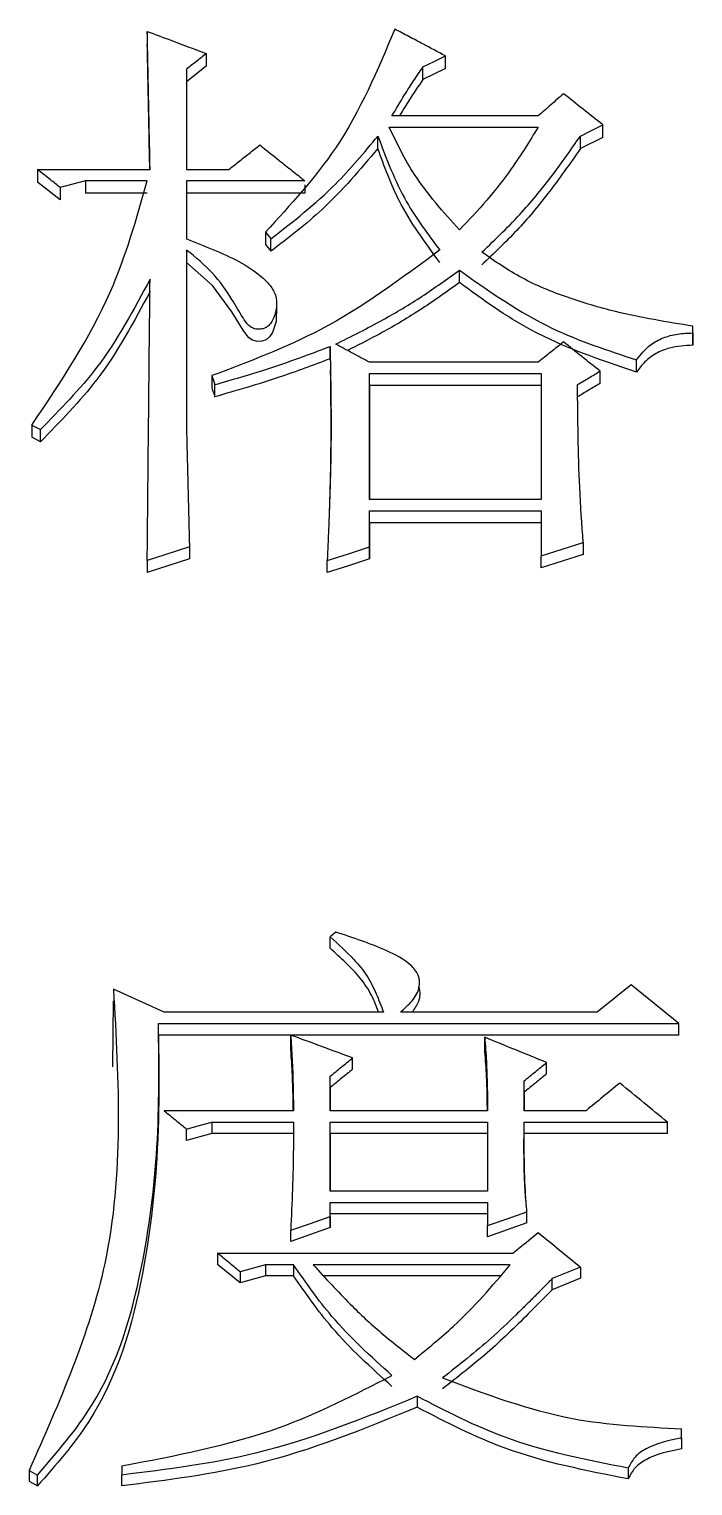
# Model space of a CAD drawing. Header units: millimetres. Extents: x 2223 to 4172, y 741 to 2119.
# Drawn here: x 2704.98 to 2707.53, y 1888.17 to 1893.77 of the extents above; entities that cross this region are included whole.
import ezdxf

# ---------------------------------------------------------------- set-up
doc = ezdxf.new("R2010")
doc.units = ezdxf.units.MM

msp = doc.modelspace()

# ---------------------------------------------------------------- linework, layer by layer
at = {"color": 7, "linetype": 'Continuous', "lineweight": 25}
for p, q in [((2705.4345, 1893.7612), (2705.4345, 1893.7124)), ((2705.6616, 1893.6757), (2705.6616, 1893.627)), ((2706.5811, 1893.6185), (2706.5811, 1893.6672)), ((2705.6616, 1893.627), (2705.5859, 1893.5672)), ((2705.5859, 1893.6158), (2705.5859, 1893.2302)), ((2705.5859, 1893.6158), (2705.5859, 1893.5672)), ((2706.4946, 1893.5758), (2706.4946, 1893.6244)), ((2706.5811, 1893.6185), (2706.4946, 1893.5758)), ((2705.5859, 1893.5672), (2705.5859, 1893.2302)), ((2706.3648, 1893.3932), (2706.9381, 1893.3932)), ((2706.9381, 1893.436), (2706.3756, 1893.436)), ((2707.1869, 1893.3534), (2707.1869, 1893.4017)), ((2706.3215, 1893.3106), (2706.3215, 1893.3589)), ((2707.1003, 1893.3106), (2707.1003, 1893.3589)), ((2707.1869, 1893.3534), (2707.1003, 1893.3106)), ((2705.0126, 1893.2302), (2705.4453, 1893.2302)), ((2705.0126, 1893.2302), (2705.0126, 1893.1821)), ((2705.5859, 1893.2302), (2705.7482, 1893.2302)), ((2705.0991, 1893.1135), (2705.0126, 1893.1821)), ((2705.1965, 1893.1873), (2705.0991, 1893.1615)), ((2705.0991, 1893.1615), (2705.0991, 1893.1135)), ((2705.4344, 1893.1873), (2705.1965, 1893.1873)), ((2705.1965, 1893.1873), (2705.1965, 1893.1392)), ((2706.0402, 1893.1873), (2705.5859, 1893.1873)), ((2705.5859, 1893.1873), (2705.5859, 1892.9638)), ((2705.5859, 1893.1873), (2705.5859, 1893.1392)), ((2706.0402, 1893.1712), (2706.0402, 1893.1392)), ((2705.4344, 1893.1392), (2705.1965, 1893.1392)), ((2705.5859, 1893.1392), (2705.5859, 1892.9621)), ((2706.0402, 1893.1392), (2705.5859, 1893.1392)), ((2705.8887, 1892.9897), (2705.8887, 1892.9419)), ((2705.9104, 1892.916), (2705.9104, 1892.9638)), ((2705.5859, 1892.9208), (2705.5859, 1892.2132)), ((2705.5859, 1892.9208), (2705.5859, 1892.8731)), ((2705.5859, 1892.8731), (2705.5859, 1892.2132)), ((2705.9324, 1892.6751), (2705.9324, 1892.7228)), ((2707.533, 1892.602), (2707.533, 1892.6279)), ((2707.533, 1892.5805), (2707.533, 1892.6279)), ((2707.533, 1892.602), (2707.533, 1892.5547)), ((2706.1376, 1892.503), (2706.1376, 1892.5502)), ((2706.9381, 1892.4898), (2706.2891, 1892.4898)), ((2707.3167, 1892.4513), (2707.3167, 1892.4985)), ((2705.6833, 1892.438), (2705.6941, 1892.4034)), ((2705.6833, 1892.438), (2705.6833, 1892.391)), ((2706.2891, 1892.4466), (2706.9489, 1892.4466)), ((2706.2891, 1891.962), (2706.2891, 1892.4466)), ((2706.2891, 1892.3995), (2706.2891, 1892.4466)), ((2706.9489, 1892.4466), (2706.9489, 1891.962)), ((2707.1761, 1892.4081), (2707.1761, 1892.4553)), ((2705.6941, 1892.3564), (2705.6941, 1892.4034)), ((2706.2891, 1892.3995), (2706.2891, 1891.962)), ((2706.9489, 1892.3995), (2706.2891, 1892.3995)), ((2704.9909, 1892.2478), (2705.0234, 1892.2305)), ((2704.9909, 1892.2478), (2704.9909, 1892.201)), ((2705.0234, 1892.1837), (2705.0234, 1892.2305)), ((2705.0234, 1892.1837), (2704.9909, 1892.201)), ((2706.9489, 1891.962), (2706.2891, 1891.962)), ((2706.2891, 1891.9186), (2706.9489, 1891.9186)), ((2706.2891, 1891.7798), (2706.2891, 1891.9186)), ((2706.2891, 1891.8722), (2706.2891, 1891.9186)), ((2706.2891, 1891.8722), (2706.2891, 1891.7336)), ((2706.9489, 1891.8722), (2706.2891, 1891.8722)), ((2706.9489, 1891.9186), (2706.9489, 1891.7451)), ((2705.5968, 1891.7798), (2705.5968, 1891.7336)), ((2706.2891, 1891.7336), (2706.2891, 1891.7798)), ((2707.1112, 1891.7972), (2707.1112, 1891.7509)), ((2705.5968, 1891.7336), (2705.4345, 1891.6815)), ((2705.4345, 1891.7277), (2705.4345, 1891.6815)), ((2706.1268, 1891.6815), (2706.1268, 1891.7277)), ((2706.9489, 1891.6989), (2706.9489, 1891.7451)), ((2706.1593, 1890.2991), (2706.1376, 1890.2816)), ((2706.1376, 1890.2373), (2706.1376, 1890.2816)), ((2706.4765, 1890.1333), (2706.4765, 1890.1337)), ((2707.2951, 1890.0971), (2707.1653, 1889.9916)), ((2707.479, 1889.9476), (2707.2951, 1890.0971)), ((2705.3022, 1889.7808), (2705.3047, 1890.0355)), ((2705.4994, 1889.9916), (2705.3047, 1890.0795)), ((2706.3432, 1889.9916), (2705.4994, 1889.9916)), ((2707.1653, 1889.9916), (2706.4081, 1889.9916)), ((2705.4777, 1889.9476), (2707.479, 1889.9476)), ((2705.4777, 1889.9037), (2705.4777, 1889.9476)), ((2707.479, 1889.9037), (2707.479, 1889.9476)), ((2707.479, 1889.9037), (2705.4777, 1889.9037)), ((2705.9862, 1889.8598), (2705.9862, 1889.9036)), ((2706.7326, 1889.851), (2706.7326, 1889.8948)), ((2706.2242, 1889.7719), (2706.2242, 1889.8155)), ((2705.4795, 1889.7459), (2705.4795, 1889.79)), ((2706.1376, 1889.6128), (2706.1376, 1889.745)), ((2706.1376, 1889.7015), (2706.1376, 1889.745)), ((2706.9706, 1889.7543), (2706.9706, 1889.7979)), ((2706.1376, 1889.7015), (2706.1376, 1889.6128)), ((2706.884, 1889.6128), (2706.884, 1889.7274)), ((2706.884, 1889.6839), (2706.884, 1889.7274)), ((2706.884, 1889.6839), (2706.884, 1889.6128)), ((2705.997, 1889.6128), (2705.4994, 1889.6128)), ((2706.7434, 1889.6128), (2706.1376, 1889.6128)), ((2707.122, 1889.6128), (2706.884, 1889.6128)), ((2705.586, 1889.4989), (2705.586, 1889.5422)), ((2705.6833, 1889.5253), (2705.586, 1889.4989)), ((2705.6833, 1889.5687), (2705.997, 1889.5687)), ((2705.6833, 1889.5687), (2705.6833, 1889.5253)), ((2705.997, 1889.5253), (2705.6833, 1889.5253)), ((2706.1376, 1889.5687), (2706.7434, 1889.5687)), ((2706.1376, 1889.3037), (2706.1376, 1889.5687)), ((2706.1376, 1889.5253), (2706.1376, 1889.5687)), ((2706.1376, 1889.5253), (2706.1376, 1889.3037)), ((2706.7434, 1889.5253), (2706.1376, 1889.5253)), ((2706.7434, 1889.5687), (2706.7434, 1889.3037)), ((2706.884, 1889.5687), (2707.4357, 1889.5687)), ((2707.4357, 1889.5253), (2706.8841, 1889.5253)), ((2706.7434, 1889.3037), (2706.1376, 1889.3037)), ((2706.1376, 1889.2595), (2706.7434, 1889.2595)), ((2706.1376, 1889.2065), (2706.1376, 1889.2595)), ((2706.1376, 1889.2166), (2706.1376, 1889.2595)), ((2706.7434, 1889.2595), (2706.7434, 1889.1711)), ((2706.1376, 1889.1636), (2706.1376, 1889.2166)), ((2706.7434, 1889.2166), (2706.1376, 1889.2166)), ((2706.1376, 1889.2065), (2706.1376, 1889.1636)), ((2706.8949, 1889.1813), (2706.8949, 1889.2242)), ((2705.9862, 1889.1106), (2705.9862, 1889.1534)), ((2706.7434, 1889.1283), (2706.7434, 1889.1711)), ((2705.705, 1889.0649), (2706.8408, 1889.0649)), ((2705.705, 1889.0649), (2705.705, 1889.0222)), ((2705.7915, 1888.9514), (2705.705, 1889.0222)), ((2705.8888, 1889.0206), (2705.7915, 1888.994)), ((2705.9971, 1889.0206), (2705.8888, 1889.0206)), ((2705.8888, 1889.0206), (2705.8889, 1888.978)), ((2705.9971, 1889.0206), (2705.9971, 1888.978)), ((2706.83, 1889.0206), (2706.0727, 1889.0206)), ((2705.7915, 1888.994), (2705.7915, 1888.9514)), ((2705.8889, 1888.978), (2705.7915, 1888.9514)), ((2705.9971, 1888.978), (2705.8889, 1888.978)), ((2706.7933, 1888.978), (2706.1129, 1888.978)), ((2707.1004, 1889.0117), (2706.9922, 1888.9675)), ((2707.1004, 1888.9691), (2706.9922, 1888.9249)), ((2706.9922, 1888.9249), (2706.9922, 1888.9675)), ((2707.1004, 1889.0117), (2707.1004, 1888.9691)), ((2706.473, 1888.515), (2706.473, 1888.473)), ((2707.4898, 1888.3549), (2707.4898, 1888.3905)), ((2707.4898, 1888.3487), (2707.4898, 1888.3905)), ((2707.4898, 1888.3549), (2707.4898, 1888.3131)), ((2705.3372, 1888.2482), (2705.3372, 1888.2125)), ((2707.2843, 1888.2392), (2707.2843, 1888.1976)), ((2704.9802, 1888.2303), (2705.0127, 1888.2125)), ((2704.9802, 1888.2303), (2704.9802, 1888.1887)), ((2704.9802, 1888.1887), (2705.0127, 1888.1709)), ((2705.0127, 1888.1709), (2705.0127, 1888.2125)), ((2705.3372, 1888.1709), (2705.3372, 1888.2125))]:
    msp.add_line(p, q, dxfattribs=at)
at = {"color": 7, "linetype": 'Continuous', "lineweight": 25, "flags": 128}
for points in [[(2706.4946, 1893.6244), (2706.5378, 1893.6458), (2706.5811, 1893.6672)], [(2707.1003, 1893.3589), (2707.1436, 1893.3803), (2707.1869, 1893.4017)], [(2705.8887, 1892.9897), (2705.8942, 1892.9831), (2705.9023, 1892.9735), (2705.9104, 1892.9638)], [(2705.8887, 1892.9419), (2705.8943, 1892.9353), (2705.8998, 1892.9288), (2705.9104, 1892.916)], [(2705.9305, 1892.6751), (2705.9299, 1892.6463), (2705.9164, 1892.6034), (2705.9053, 1892.5871), (2705.8918, 1892.5762), (2705.8748, 1892.5701), (2705.8568, 1892.5692), (2705.8389, 1892.5739), (2705.8255, 1892.5829), (2705.803, 1892.6124), (2705.7603, 1892.6834), (2705.6853, 1892.7842), (2705.586, 1892.8731), (2705.586, 1892.8731)], [(2706.6352, 1892.7957), (2706.6352, 1892.8083), (2706.6352, 1892.8208), (2706.6352, 1892.8433)], [(2705.5968, 1891.7798), (2705.5497, 1891.7647), (2705.5027, 1891.7496), (2705.4345, 1891.7277)], [(2706.1268, 1891.7277), (2706.2079, 1891.7537), (2706.2891, 1891.7798)], [(2706.9489, 1891.7451), (2707.03, 1891.7711), (2707.1112, 1891.7972)], [(2706.2891, 1891.7336), (2706.2079, 1891.7075), (2706.1268, 1891.6815)], [(2707.1112, 1891.7509), (2707.03, 1891.7249), (2706.9489, 1891.6989)], [(2705.586, 1889.5422), (2705.6346, 1889.5554), (2705.6833, 1889.5687)], [(2707.4357, 1889.5253), (2707.4357, 1889.547), (2707.4357, 1889.5687)], [(2705.9862, 1889.1534), (2706.0619, 1889.1799), (2706.1376, 1889.2065)], [(2706.7434, 1889.1711), (2706.8191, 1889.1976), (2706.8949, 1889.2242)], [(2706.1376, 1889.1636), (2706.0619, 1889.1371), (2705.9862, 1889.1106)], [(2706.8949, 1889.1813), (2706.8191, 1889.1548), (2706.7434, 1889.1283)]]:
    msp.add_lwpolyline(points, dxfattribs=at)
at = {"color": 7, "linetype": 'Continuous', "lineweight": 25}
for points, knots in [([(2705.4453, 1893.2302), (2705.444, 1893.295), (2705.4415, 1893.416), (2705.4379, 1893.593), (2705.4356, 1893.7051), (2705.4345, 1893.7612)], [0, 0, 0, 0, 0.365313, 0.682655, 1, 1, 1, 1]), ([(2705.4345, 1893.7612), (2705.4654, 1893.7496), (2705.5187, 1893.7295), (2705.5944, 1893.701), (2705.6392, 1893.6842), (2705.6616, 1893.6757)], [0, 0, 0, 0, 0.4083, 0.70415, 1, 1, 1, 1]), ([(2706.3864, 1893.7698), (2706.3204, 1893.6124), (2706.2017, 1893.3292), (2705.985, 1893.0941), (2705.8887, 1892.9897)], [0, 0, 0, 0, 0.555743, 1, 1, 1, 1]), ([(2706.5811, 1893.6672), (2706.5523, 1893.6824), (2706.5054, 1893.7071), (2706.4405, 1893.7413), (2706.4044, 1893.7603), (2706.3864, 1893.7698)], [0, 0, 0, 0, 0.4440621, 0.722031, 1, 1, 1, 1]), ([(2705.4443, 1893.2302), (2705.4433, 1893.2789), (2705.4412, 1893.3838), (2705.4379, 1893.5445), (2705.4356, 1893.6565), (2705.4345, 1893.7124)], [0, 0, 0, 0, 0.302613, 0.651305, 1, 1, 1, 1]), ([(2705.6616, 1893.6757), (2705.649, 1893.6657), (2705.6238, 1893.6458), (2705.5985, 1893.6258), (2705.5859, 1893.6158)], [0, 0, 0, 0, 0.500001, 1, 1, 1, 1]), ([(2706.3756, 1893.436), (2706.3915, 1893.4632), (2706.4182, 1893.5087), (2706.4588, 1893.5711), (2706.4826, 1893.6066), (2706.4946, 1893.6244)], [0, 0, 0, 0, 0.425102, 0.712508, 1, 1, 1, 1]), ([(2706.4946, 1893.5758), (2706.4767, 1893.5496), (2706.4468, 1893.5057), (2706.4178, 1893.4586), (2706.4057, 1893.4382), (2706.4044, 1893.436)], [0, 0, 0, 0, 0.570111, 0.95488, 1, 1, 1, 1]), ([(2707.0354, 1893.5217), (2707.0192, 1893.5074), (2706.9868, 1893.4789), (2706.9543, 1893.4503), (2706.9381, 1893.436)], [0, 0, 0, 0, 0.499999, 1, 1, 1, 1]), ([(2707.1869, 1893.4017), (2707.1616, 1893.4217), (2707.1112, 1893.4617), (2707.0607, 1893.5017), (2707.0354, 1893.5217)], [0, 0, 0, 0, 0.499999, 1, 1, 1, 1]), ([(2706.6352, 1892.9982), (2706.5734, 1893.0668), (2706.4636, 1893.1886), (2706.3948, 1893.331), (2706.3648, 1893.3932)], [0, 0, 0, 0, 0.563444, 1, 1, 1, 1]), ([(2706.9381, 1893.3932), (2706.9048, 1893.3393), (2706.8449, 1893.2427), (2706.7428, 1893.1109), (2706.6712, 1893.0359), (2706.6352, 1892.9982)], [0, 0, 0, 0, 0.385333, 0.691671, 1, 1, 1, 1]), ([(2705.9104, 1892.9638), (2705.9965, 1893.0311), (2706.1491, 1893.1507), (2706.2691, 1893.2956), (2706.3215, 1893.3589)], [0, 0, 0, 0, 0.56336, 1, 1, 1, 1]), ([(2706.3215, 1893.3589), (2706.3538, 1893.2726), (2706.4117, 1893.1176), (2706.5141, 1892.9813), (2706.5595, 1892.9209)], [0, 0, 0, 0, 0.556662, 1, 1, 1, 1]), ([(2706.7218, 1892.9122), (2706.7749, 1892.9631), (2706.8729, 1893.0572), (2706.9963, 1893.2089), (2707.0656, 1893.3088), (2707.1003, 1893.3589)], [0, 0, 0, 0, 0.370244, 0.684379, 1, 1, 1, 1]), ([(2705.7482, 1893.2302), (2705.7607, 1893.2401), (2705.7867, 1893.2608), (2705.8264, 1893.2922), (2705.8536, 1893.3138), (2705.8672, 1893.3246)], [0, 0, 0, 0, 0.314654, 0.657326, 1, 1, 1, 1]), ([(2705.8672, 1893.3246), (2705.8921, 1893.3048), (2705.9335, 1893.272), (2705.9911, 1893.2262), (2706.0239, 1893.2003), (2706.0402, 1893.1873)], [0, 0, 0, 0, 0.432645, 0.716322, 1, 1, 1, 1]), ([(2706.3215, 1893.3106), (2706.2539, 1893.2305), (2706.1323, 1893.0865), (2705.9786, 1892.9684), (2705.9104, 1892.916)], [0, 0, 0, 0, 0.55642, 1, 1, 1, 1]), ([(2706.5595, 1892.8732), (2706.5027, 1892.9504), (2706.4019, 1893.0877), (2706.346, 1893.2428), (2706.3215, 1893.3106)], [0, 0, 0, 0, 0.56299, 1, 1, 1, 1]), ([(2707.1003, 1893.3106), (2707.0593, 1893.252), (2706.9836, 1893.1438), (2706.8583, 1892.9935), (2706.7674, 1892.9076), (2706.7218, 1892.8645)], [0, 0, 0, 0, 0.37028, 0.6840012, 1, 1, 1, 1]), ([(2705.0991, 1893.1615), (2705.0868, 1893.1713), (2705.0662, 1893.1877), (2705.0373, 1893.2106), (2705.0208, 1893.2236), (2705.0126, 1893.2302)], [0, 0, 0, 0, 0.428361, 0.714181, 1, 1, 1, 1]), ([(2704.9909, 1892.2478), (2705.1023, 1892.4145), (2705.3003, 1892.7108), (2705.3936, 1893.0423), (2705.4344, 1893.1873)], [0, 0, 0, 0, 0.562636, 1, 1, 1, 1]), ([(2705.5859, 1892.9638), (2705.6196, 1892.9505), (2705.721, 1892.9103), (2705.8389, 1892.8554), (2705.9119, 1892.7816), (2705.9347, 1892.7384), (2705.9311, 1892.6926), (2705.9217, 1892.658), (2705.9068, 1892.6346), (2705.8923, 1892.6226), (2705.875, 1892.6165), (2705.8565, 1892.6156), (2705.8389, 1892.62), (2705.8187, 1892.6342), (2705.7946, 1892.6731), (2705.7546, 1892.7429), (2705.6891, 1892.8364), (2705.6207, 1892.8924), (2705.586, 1892.9208)], [0, 0, 0, 0, 0.104454, 0.314535, 0.36541, 0.416687, 0.46169, 0.509284, 0.529555, 0.546771, 0.564035, 0.580952, 0.598427, 0.614259, 0.652193, 0.737824, 0.866635, 1, 1, 1, 1]), ([(2706.5595, 1892.9209), (2706.4118, 1892.8108), (2706.1457, 1892.6125), (2705.8256, 1892.4917), (2705.6833, 1892.438)], [0, 0, 0, 0, 0.555385, 1, 1, 1, 1]), ([(2707.533, 1892.6279), (2707.4332, 1892.6442), (2707.2691, 1892.6711), (2707.0497, 1892.7362), (2706.8727, 1892.8075), (2706.7718, 1892.8775), (2706.7218, 1892.9122)], [0, 0, 0, 0, 0.3440816, 0.5653831, 0.7845838, 1, 1, 1, 1]), ([(2706.1592, 1892.5588), (2706.2203, 1892.5894), (2706.3342, 1892.6464), (2706.4934, 1892.7414), (2706.5879, 1892.8093), (2706.6352, 1892.8433)], [0, 0, 0, 0, 0.365229, 0.681783, 1, 1, 1, 1]), ([(2706.6352, 1892.8434), (2706.7502, 1892.7621), (2706.9573, 1892.6158), (2707.206, 1892.5346), (2707.3167, 1892.4985)], [0, 0, 0, 0, 0.554843, 1, 1, 1, 1]), ([(2705.4452, 1892.8089), (2705.3832, 1892.6925), (2705.2717, 1892.4831), (2705.0997, 1892.3082), (2705.0234, 1892.2305)], [0, 0, 0, 0, 0.556097, 1, 1, 1, 1]), ([(2705.4345, 1891.7277), (2705.4352, 1891.7958), (2705.4373, 1892.0108), (2705.4408, 1892.3715), (2705.4438, 1892.6631), (2705.4453, 1892.8089)], [0, 0, 0, 0, 0.188404, 0.594194, 1, 1, 1, 1]), ([(2706.6352, 1892.7957), (2706.5808, 1892.7568), (2706.4791, 1892.6841), (2706.3331, 1892.5993), (2706.2424, 1892.5538), (2706.2045, 1892.5348)], [0, 0, 0, 0, 0.401974, 0.750243, 1, 1, 1, 1]), ([(2707.3167, 1892.4513), (2707.1765, 1892.4985), (2706.9282, 1892.5821), (2706.7241, 1892.731), (2706.6352, 1892.7957)], [0, 0, 0, 0, 0.564881, 1, 1, 1, 1]), ([(2705.4452, 1892.7613), (2705.3832, 1892.645), (2705.2717, 1892.4359), (2705.0997, 1892.2613), (2705.0234, 1892.1837)], [0, 0, 0, 0, 0.556042, 1, 1, 1, 1]), ([(2707.3167, 1892.4985), (2707.3329, 1892.5194), (2707.36, 1892.5543), (2707.4184, 1892.5848), (2707.4744, 1892.6), (2707.5134, 1892.6013), (2707.533, 1892.602)], [0, 0, 0, 0, 0.328373, 0.548346, 0.773134, 1, 1, 1, 1]), ([(2705.6941, 1892.4034), (2705.7613, 1892.4227), (2705.87, 1892.4539), (2706.0172, 1892.5047), (2706.0975, 1892.535), (2706.1376, 1892.5502)], [0, 0, 0, 0, 0.447142, 0.723428, 1, 1, 1, 1]), ([(2706.1376, 1892.5502), (2706.1377, 1892.5465), (2706.1378, 1892.5409), (2706.1379, 1892.5334), (2706.138, 1892.5278), (2706.1381, 1892.5222), (2706.1383, 1892.5166), (2706.1384, 1892.5091), (2706.1385, 1892.5016), (2706.1387, 1892.4941), (2706.1388, 1892.4885), (2706.1389, 1892.4829), (2706.139, 1892.4773), (2706.1391, 1892.4698), (2706.1392, 1892.4623), (2706.1394, 1892.4549), (2706.1395, 1892.4493), (2706.1396, 1892.4436), (2706.1397, 1892.438), (2706.1398, 1892.4324), (2706.1398, 1892.4268), (2706.14, 1892.4193), (2706.1401, 1892.4118), (2706.1402, 1892.4044), (2706.1403, 1892.3969), (2706.1404, 1892.3875), (2706.1406, 1892.3763), (2706.1407, 1892.3651), (2706.1408, 1892.3538), (2706.141, 1892.3388), (2706.1411, 1892.3239), (2706.1413, 1892.3089), (2706.1413, 1892.2976), (2706.1414, 1892.2864), (2706.1414, 1892.2752), (2706.1415, 1892.2639), (2706.1415, 1892.2489), (2706.1415, 1892.234), (2706.1414, 1892.219), (2706.1414, 1892.2077), (2706.1413, 1892.1965), (2706.1412, 1892.1852), (2706.1411, 1892.174), (2706.1409, 1892.159), (2706.1407, 1892.144), (2706.1405, 1892.129), (2706.1403, 1892.1177), (2706.1401, 1892.1065), (2706.1399, 1892.0952), (2706.1396, 1892.084), (2706.1393, 1892.069), (2706.1389, 1892.054), (2706.1385, 1892.0389), (2706.1382, 1892.0277), (2706.1379, 1892.0164), (2706.1375, 1892.0052), (2706.1372, 1891.9939), (2706.1367, 1891.9789), (2706.1362, 1891.9639), (2706.1357, 1891.9489), (2706.1353, 1891.9376), (2706.1349, 1891.9263), (2706.1345, 1891.9151), (2706.1341, 1891.9038), (2706.1336, 1891.8925), (2706.133, 1891.8775), (2706.1325, 1891.8625), (2706.1318, 1891.8475), (2706.1314, 1891.8362), (2706.1309, 1891.8249), (2706.1305, 1891.8137), (2706.1298, 1891.7986), (2706.1292, 1891.7836), (2706.1286, 1891.7686), (2706.1281, 1891.7573), (2706.1275, 1891.7437), (2706.1271, 1891.7338), (2706.1268, 1891.7277)], [0, 0, 0, 0, 0.0136751, 0.0205126, 0.0273502, 0.0341877, 0.0410253, 0.0478628, 0.0615379, 0.0683754, 0.075213, 0.0820505, 0.0888881, 0.0957256, 0.1094007, 0.1162382, 0.1230758, 0.1299133, 0.1367509, 0.1435884, 0.150426, 0.1572635, 0.1709386, 0.1777761, 0.1846137, 0.1982888, 0.2119638, 0.2256389, 0.239314, 0.2529891, 0.2803393, 0.2940144, 0.3076894, 0.3213645, 0.3350396, 0.3487147, 0.3623898, 0.38974, 0.4034151, 0.4170902, 0.4307653, 0.4444403, 0.4581154, 0.4717905, 0.4991407, 0.5128158, 0.5264909, 0.540166, 0.5538411, 0.5675162, 0.5811912, 0.6085414, 0.6222165, 0.6358916, 0.6495667, 0.6632418, 0.6769169, 0.6905919, 0.7179421, 0.7316172, 0.7452923, 0.7589674, 0.7726425, 0.7863176, 0.7999926, 0.8136677, 0.8410179, 0.854693, 0.8683681, 0.8820432, 0.8957182, 0.9093933, 0.9367435, 0.9504186, 0.9640937, 0.9777687, 1, 1, 1, 1]), ([(2706.2891, 1892.4898), (2706.2674, 1892.5013), (2706.2241, 1892.5243), (2706.1809, 1892.5473), (2706.1592, 1892.5588)], [0, 0, 0, 0, 0.499999, 1, 1, 1, 1]), ([(2707.0354, 1892.5675), (2707.0192, 1892.5545), (2706.9868, 1892.5286), (2706.9543, 1892.5027), (2706.9381, 1892.4898)], [0, 0, 0, 0, 0.499998, 1, 1, 1, 1]), ([(2707.1761, 1892.4553), (2707.1526, 1892.474), (2707.1058, 1892.5114), (2707.0589, 1892.5488), (2707.0354, 1892.5675)], [0, 0, 0, 0, 0.499999, 1, 1, 1, 1]), ([(2707.533, 1892.5547), (2707.5027, 1892.5529), (2707.4531, 1892.55), (2707.3903, 1892.5247), (2707.3464, 1892.4927), (2707.3265, 1892.465), (2707.3167, 1892.4513)], [0, 0, 0, 0, 0.348919, 0.571355, 0.788309, 1, 1, 1, 1]), ([(2707.533, 1892.5547), (2707.533, 1892.5576), (2707.533, 1892.5625), (2707.533, 1892.5692), (2707.533, 1892.5749), (2707.533, 1892.5787), (2707.533, 1892.5805)], [0, 0, 0, 0, 0.34, 0.56, 0.78, 1, 1, 1, 1]), ([(2706.1376, 1892.503), (2706.0727, 1892.4783), (2705.9677, 1892.4385), (2705.8184, 1892.3927), (2705.7356, 1892.3685), (2705.6941, 1892.3564)], [0, 0, 0, 0, 0.447314, 0.723589, 1, 1, 1, 1]), ([(2706.1384, 1892.4588), (2706.1385, 1892.4521), (2706.1394, 1892.3955), (2706.1411, 1892.2212), (2706.1388, 1892.0679), (2706.1366, 1891.9834), (2706.1354, 1891.9428), (2706.1346, 1891.9192), (2706.1344, 1891.9134), (2706.1343, 1891.9103)], [0, 0, 0, 0, 0.058237, 0.493643, 0.756064, 0.862488, 0.925116, 0.960703, 1, 1, 1, 1]), ([(2707.0895, 1892.4034), (2707.104, 1892.4121), (2707.1328, 1892.4293), (2707.1616, 1892.4466), (2707.1761, 1892.4553)], [0, 0, 0, 0, 0.499999, 1, 1, 1, 1]), ([(2707.1761, 1892.4081), (2707.1617, 1892.3995), (2707.1328, 1892.3823), (2707.104, 1892.365), (2707.0895, 1892.3564)], [0, 0, 0, 0, 0.499998, 1, 1, 1, 1]), ([(2707.1112, 1891.7972), (2707.1061, 1891.8673), (2707.0963, 1892.0035), (2707.091, 1892.2057), (2707.09, 1892.3375), (2707.0895, 1892.4034)], [0, 0, 0, 0, 0.347124, 0.673492, 1, 1, 1, 1]), ([(2705.5859, 1892.2132), (2705.586, 1892.2102), (2705.5862, 1892.2042), (2705.5864, 1892.1952), (2705.5866, 1892.1877), (2705.5868, 1892.1802), (2705.5869, 1892.1742), (2705.5871, 1892.1682), (2705.5872, 1892.1622), (2705.5874, 1892.1547), (2705.5876, 1892.1471), (2705.5878, 1892.1396), (2705.5879, 1892.1336), (2705.5881, 1892.1261), (2705.5883, 1892.1186), (2705.5885, 1892.1096), (2705.5887, 1892.1006), (2705.5889, 1892.0931), (2705.5891, 1892.0856), (2705.5893, 1892.0781), (2705.5896, 1892.0661), (2705.5899, 1892.0556), (2705.5901, 1892.045), (2705.5903, 1892.0375), (2705.5906, 1892.0255), (2705.5909, 1892.0135), (2705.5912, 1892.0015), (2705.5915, 1891.9924), (2705.5916, 1891.9849), (2705.5918, 1891.9774), (2705.592, 1891.9699), (2705.5923, 1891.9579), (2705.5926, 1891.9474), (2705.5928, 1891.9368), (2705.593, 1891.9308), (2705.5932, 1891.9233), (2705.5933, 1891.9173), (2705.5935, 1891.9098), (2705.5937, 1891.9038), (2705.5939, 1891.8962), (2705.594, 1891.8902), (2705.5942, 1891.8827), (2705.5943, 1891.8767), (2705.5945, 1891.8692), (2705.5947, 1891.8631), (2705.5949, 1891.8556), (2705.595, 1891.8496), (2705.5952, 1891.8421), (2705.5954, 1891.8361), (2705.5955, 1891.8285), (2705.5957, 1891.8225), (2705.5959, 1891.815), (2705.596, 1891.809), (2705.5962, 1891.8014), (2705.5964, 1891.7954), (2705.5966, 1891.7877), (2705.5967, 1891.783), (2705.5968, 1891.7798)], [0, 0, 0, 0, 0.020805, 0.04161, 0.062415, 0.072817, 0.093622, 0.104024, 0.114427, 0.135232, 0.156036, 0.166439, 0.187244, 0.197646, 0.218451, 0.239256, 0.260061, 0.280866, 0.291268, 0.312073, 0.332878, 0.374488, 0.38489, 0.405695, 0.4265, 0.468109, 0.488914, 0.509719, 0.530524, 0.540926, 0.561731, 0.582536, 0.624146, 0.634548, 0.655353, 0.665756, 0.686561, 0.696963, 0.717768, 0.72817, 0.748975, 0.759378, 0.780182, 0.790585, 0.81139, 0.821792, 0.842597, 0.852999, 0.873804, 0.884207, 0.905012, 0.915414, 0.936219, 0.946621, 0.967426, 0.977829, 1, 1, 1, 1]), ([(2706.1376, 1890.2816), (2706.169, 1890.253), (2706.2203, 1890.2062), (2706.2818, 1890.133), (2706.3157, 1890.063), (2706.334, 1890.0153), (2706.3432, 1889.9916)], [0, 0, 0, 0, 0.3455083, 0.5661755, 0.7836827, 1, 1, 1, 1]), ([(2706.4081, 1889.9916), (2706.4239, 1890.0055), (2706.4551, 1890.0328), (2706.4853, 1890.0824), (2706.4811, 1890.1355), (2706.4365, 1890.1878), (2706.3268, 1890.2446), (2706.2259, 1890.2775), (2706.1593, 1890.2991)], [0, 0, 0, 0, 0.119334, 0.235111, 0.326467, 0.420991, 0.617683, 1, 1, 1, 1]), ([(2706.3245, 1889.9916), (2706.316, 1890.0135), (2706.2984, 1890.0595), (2706.2552, 1890.1238), (2706.1984, 1890.1819), (2706.1579, 1890.2188), (2706.1376, 1890.2373)], [0, 0, 0, 0, 0.230715, 0.483743, 0.741016, 1, 1, 1, 1]), ([(2706.4764, 1890.0893), (2706.4765, 1890.0892), (2706.482, 1890.0804), (2706.484, 1890.06), (2706.4776, 1890.0258), (2706.4626, 1890.0048), (2706.4532, 1889.9916)], [0, 0, 0, 0, 0.004948, 0.290828, 0.556079, 1, 1, 1, 1]), ([(2705.3047, 1890.0795), (2705.3245, 1889.7238), (2705.36, 1889.0873), (2705.0965, 1888.4926), (2704.9802, 1888.2303)], [0, 0, 0, 0, 0.558854, 1, 1, 1, 1]), ([(2705.0127, 1888.2125), (2705.0882, 1888.2999), (2705.2896, 1888.5331), (2705.4196, 1888.9806), (2705.4827, 1889.4745), (2705.4794, 1889.7892), (2705.4777, 1889.9476)], [0, 0, 0, 0, 0.180534, 0.481185, 0.738841, 1, 1, 1, 1]), ([(2705.4777, 1889.9037), (2705.4789, 1889.7951), (2705.4824, 1889.4893), (2705.4355, 1888.9869), (2705.2911, 1888.4887), (2705.0828, 1888.2509), (2705.0127, 1888.1709)], [0, 0, 0, 0, 0.179534, 0.505448, 0.833516, 1, 1, 1, 1]), ([(2705.9862, 1889.9036), (2705.9882, 1889.8728), (2705.9923, 1889.8091), (2705.9956, 1889.7121), (2705.9965, 1889.6459), (2705.997, 1889.6128)], [0, 0, 0, 0, 0.317979, 0.65893, 1, 1, 1, 1]), ([(2706.2242, 1889.8155), (2706.1845, 1889.8302), (2706.1052, 1889.8596), (2706.0259, 1889.8889), (2705.9862, 1889.9036)], [0, 0, 0, 0, 0.499999, 1, 1, 1, 1]), ([(2705.9963, 1889.6128), (2705.996, 1889.6295), (2705.9952, 1889.6791), (2705.9926, 1889.7614), (2705.9883, 1889.827), (2705.9862, 1889.8598)], [0, 0, 0, 0, 0.202528, 0.601166, 1, 1, 1, 1]), ([(2706.7326, 1889.8948), (2706.7349, 1889.864), (2706.7395, 1889.8017), (2706.7424, 1889.7077), (2706.7431, 1889.6444), (2706.7434, 1889.6128)], [0, 0, 0, 0, 0.328217, 0.664033, 1, 1, 1, 1]), ([(2706.9706, 1889.7979), (2706.9309, 1889.8141), (2706.8516, 1889.8464), (2706.7723, 1889.8786), (2706.7326, 1889.8948)], [0, 0, 0, 0, 0.499999, 1, 1, 1, 1]), ([(2706.1376, 1889.745), (2706.1521, 1889.7568), (2706.1809, 1889.7803), (2706.2098, 1889.8038), (2706.2242, 1889.8155)], [0, 0, 0, 0, 0.500001, 1, 1, 1, 1]), ([(2706.7428, 1889.6128), (2706.7426, 1889.6292), (2706.742, 1889.6772), (2706.7396, 1889.7567), (2706.7349, 1889.8195), (2706.7326, 1889.851)], [0, 0, 0, 0, 0.2065, 0.603092, 1, 1, 1, 1]), ([(2706.2242, 1889.7719), (2706.2098, 1889.7601), (2706.1809, 1889.7367), (2706.1521, 1889.7132), (2706.1376, 1889.7015)], [0, 0, 0, 0, 0.499998, 1, 1, 1, 1]), ([(2706.884, 1889.7274), (2706.8985, 1889.7392), (2706.9273, 1889.7627), (2706.9561, 1889.7862), (2706.9706, 1889.7979)], [0, 0, 0, 0, 0.500001, 1, 1, 1, 1]), ([(2706.9706, 1889.7543), (2706.9561, 1889.7425), (2706.9273, 1889.7191), (2706.8985, 1889.6956), (2706.884, 1889.6839)], [0, 0, 0, 0, 0.499998, 1, 1, 1, 1]), ([(2707.2518, 1889.7186), (2707.2302, 1889.701), (2707.1869, 1889.6657), (2707.1437, 1889.6304), (2707.122, 1889.6128)], [0, 0, 0, 0, 0.500001, 1, 1, 1, 1]), ([(2707.4357, 1889.5687), (2707.4051, 1889.5937), (2707.3438, 1889.6437), (2707.2825, 1889.6936), (2707.2518, 1889.7186)], [0, 0, 0, 0, 0.5, 1, 1, 1, 1]), ([(2705.4994, 1889.6128), (2705.5138, 1889.601), (2705.5427, 1889.5775), (2705.5715, 1889.554), (2705.586, 1889.5422)], [0, 0, 0, 0, 0.499999, 1, 1, 1, 1]), ([(2705.997, 1889.5687), (2705.9969, 1889.5355), (2705.9965, 1889.4498), (2705.9937, 1889.3114), (2705.9887, 1889.2061), (2705.9862, 1889.1534)], [0, 0, 0, 0, 0.2395488, 0.6196988, 1, 1, 1, 1]), ([(2706.8949, 1889.2242), (2706.8925, 1889.2494), (2706.8895, 1889.2808), (2706.8873, 1889.3155), (2706.8866, 1889.3282), (2706.8862, 1889.3376), (2706.8857, 1889.3471), (2706.8854, 1889.3566), (2706.8849, 1889.3692), (2706.8845, 1889.3818), (2706.8842, 1889.3944), (2706.884, 1889.4039), (2706.8839, 1889.4134), (2706.8837, 1889.4228), (2706.8836, 1889.4323), (2706.8835, 1889.4449), (2706.8834, 1889.4576), (2706.8834, 1889.4702), (2706.8834, 1889.4796), (2706.8834, 1889.4891), (2706.8835, 1889.4986), (2706.8835, 1889.508), (2706.8836, 1889.5175), (2706.8836, 1889.5254), (2706.8837, 1889.5333), (2706.8838, 1889.5396), (2706.8838, 1889.5459), (2706.8839, 1889.5506), (2706.8839, 1889.5553), (2706.884, 1889.5614), (2706.884, 1889.5658), (2706.884, 1889.5687)], [0, 0, 0, 0, 0.2197284, 0.2746588, 0.3021238, 0.3295888, 0.3570537, 0.3845187, 0.4119837, 0.4669139, 0.4943788, 0.5218438, 0.5493087, 0.5767736, 0.6042386, 0.6317035, 0.6866335, 0.7140984, 0.7415633, 0.7690282, 0.7964931, 0.8239581, 0.851423, 0.8788879, 0.8926203, 0.9200852, 0.9338177, 0.9475502, 0.9612826, 0.9750151, 1, 1, 1, 1]), ([(2706.8842, 1889.4977), (2706.8842, 1889.498), (2706.8842, 1889.5), (2706.8842, 1889.5039), (2706.8841, 1889.5132), (2706.8841, 1889.5216), (2706.884, 1889.5372), (2706.884, 1889.5469), (2706.884, 1889.5527)], [0, 0, 0, 0, 0.017551, 0.111249, 0.196743, 0.493071, 0.696882, 1, 1, 1, 1]), ([(2706.8915, 1889.2607), (2706.8915, 1889.2607), (2706.8915, 1889.2607), (2706.8914, 1889.2615), (2706.8894, 1889.2945), (2706.8852, 1889.38), (2706.8846, 1889.4439), (2706.8843, 1889.4816), (2706.8842, 1889.4939), (2706.8842, 1889.4977)], [0, 0, 0, 0, 0.004122, 0.010144, 0.023857, 0.559001, 0.866591, 0.95816, 1, 1, 1, 1]), ([(2706.8408, 1889.0649), (2706.8533, 1889.0751), (2706.8757, 1889.0935), (2706.9082, 1889.12), (2706.9281, 1889.1364), (2706.9381, 1889.1445)], [0, 0, 0, 0, 0.384576, 0.692287, 1, 1, 1, 1]), ([(2706.9381, 1889.1445), (2706.9652, 1889.1224), (2707.0193, 1889.0782), (2707.0733, 1889.0339), (2707.1004, 1889.0117)], [0, 0, 0, 0, 0.499999, 1, 1, 1, 1]), ([(2705.7915, 1888.994), (2705.7791, 1889.0041), (2705.7585, 1889.021), (2705.7297, 1889.0446), (2705.7132, 1889.0581), (2705.705, 1889.0649)], [0, 0, 0, 0, 0.428361, 0.714181, 1, 1, 1, 1]), ([(2706.3756, 1888.595), (2706.2949, 1888.6681), (2706.1517, 1888.798), (2706.0441, 1888.9529), (2705.9971, 1889.0206)], [0, 0, 0, 0, 0.56329, 1, 1, 1, 1]), ([(2706.0727, 1889.0206), (2706.1193, 1888.9696), (2706.2019, 1888.879), (2706.3324, 1888.7576), (2706.4188, 1888.6906), (2706.4622, 1888.657)], [0, 0, 0, 0, 0.391375, 0.694883, 1, 1, 1, 1]), ([(2706.4622, 1888.657), (2706.5133, 1888.6988), (2706.6064, 1888.7749), (2706.7274, 1888.8983), (2706.7957, 1888.9798), (2706.83, 1889.0206)], [0, 0, 0, 0, 0.378477, 0.688442, 1, 1, 1, 1]), ([(2706.3756, 1888.5529), (2706.2949, 1888.6259), (2706.1518, 1888.7556), (2706.0441, 1888.9104), (2705.9971, 1888.978)], [0, 0, 0, 0, 0.563337, 1, 1, 1, 1]), ([(2706.9922, 1888.9675), (2706.9884, 1888.9636), (2706.9826, 1888.9577), (2706.975, 1888.9499), (2706.9692, 1888.9441), (2706.9635, 1888.9383), (2706.9577, 1888.9324), (2706.952, 1888.9266), (2706.9462, 1888.9208), (2706.9404, 1888.915), (2706.9347, 1888.9091), (2706.9289, 1888.9033), (2706.9212, 1888.8956), (2706.9134, 1888.8878), (2706.9057, 1888.8801), (2706.8999, 1888.8743), (2706.8941, 1888.8686), (2706.8882, 1888.8628), (2706.8824, 1888.857), (2706.8706, 1888.8455), (2706.8293, 1888.8055), (2706.732, 1888.7127), (2706.6337, 1888.6357), (2706.5704, 1888.586)], [0, 0, 0, 0, 0.028965, 0.043448, 0.057931, 0.072414, 0.086896, 0.101379, 0.115862, 0.130344, 0.144827, 0.15931, 0.173793, 0.202758, 0.217241, 0.231723, 0.246206, 0.260689, 0.275172, 0.289654, 0.347586, 0.579334, 1, 1, 1, 1]), ([(2706.9922, 1888.9249), (2706.9615, 1888.8938), (2706.8801, 1888.8113), (2706.7442, 1888.6796), (2706.6284, 1888.5892), (2706.5704, 1888.544)], [0, 0, 0, 0, 0.231872, 0.614997, 1, 1, 1, 1]), ([(2705.3372, 1888.2482), (2705.5435, 1888.2869), (2705.9094, 1888.3557), (2706.234, 1888.5223), (2706.3756, 1888.595)], [0, 0, 0, 0, 0.563872, 1, 1, 1, 1]), ([(2706.5704, 1888.586), (2706.7347, 1888.5241), (2707.0299, 1888.4128), (2707.3485, 1888.3973), (2707.4898, 1888.3905)], [0, 0, 0, 0, 0.55643, 1, 1, 1, 1]), ([(2706.473, 1888.515), (2706.2703, 1888.4322), (2705.9065, 1888.2836), (2705.5119, 1888.2343), (2705.3372, 1888.2125)], [0, 0, 0, 0, 0.557128, 1, 1, 1, 1]), ([(2707.2843, 1888.2392), (2707.1231, 1888.2707), (2706.8372, 1888.3266), (2706.5837, 1888.4577), (2706.473, 1888.515)], [0, 0, 0, 0, 0.563683, 1, 1, 1, 1]), ([(2706.473, 1888.473), (2706.2703, 1888.3903), (2705.9065, 1888.2419), (2705.5119, 1888.1927), (2705.3372, 1888.1709)], [0, 0, 0, 0, 0.557096, 1, 1, 1, 1]), ([(2707.2843, 1888.1976), (2707.1232, 1888.229), (2706.8373, 1888.2848), (2706.5837, 1888.4158), (2706.473, 1888.473)], [0, 0, 0, 0, 0.563727, 1, 1, 1, 1]), ([(2707.4898, 1888.3549), (2707.4422, 1888.3453), (2707.3765, 1888.3321), (2707.3074, 1888.2841), (2707.2919, 1888.254), (2707.2843, 1888.2392)], [0, 0, 0, 0, 0.571287, 0.789427, 1, 1, 1, 1]), ([(2707.4898, 1888.3487), (2707.4898, 1888.342), (2707.4898, 1888.3302), (2707.4898, 1888.3183), (2707.4898, 1888.3131)], [0, 0, 0, 0, 0.56, 1, 1, 1, 1]), ([(2707.4898, 1888.3131), (2707.4422, 1888.3036), (2707.3765, 1888.2904), (2707.3074, 1888.2424), (2707.2919, 1888.2124), (2707.2843, 1888.1976)], [0, 0, 0, 0, 0.571439, 0.78955, 1, 1, 1, 1])]:
    msp.add_open_spline(points, degree=3, knots=knots, dxfattribs=at)
msp.add_open_spline([(2705.6833, 1892.3909), (2705.6851, 1892.3852), (2705.6887, 1892.3737), (2705.6923, 1892.3621), (2705.6941, 1892.3564)], degree=3, dxfattribs=at)

doc.saveas('drawing.dxf')
